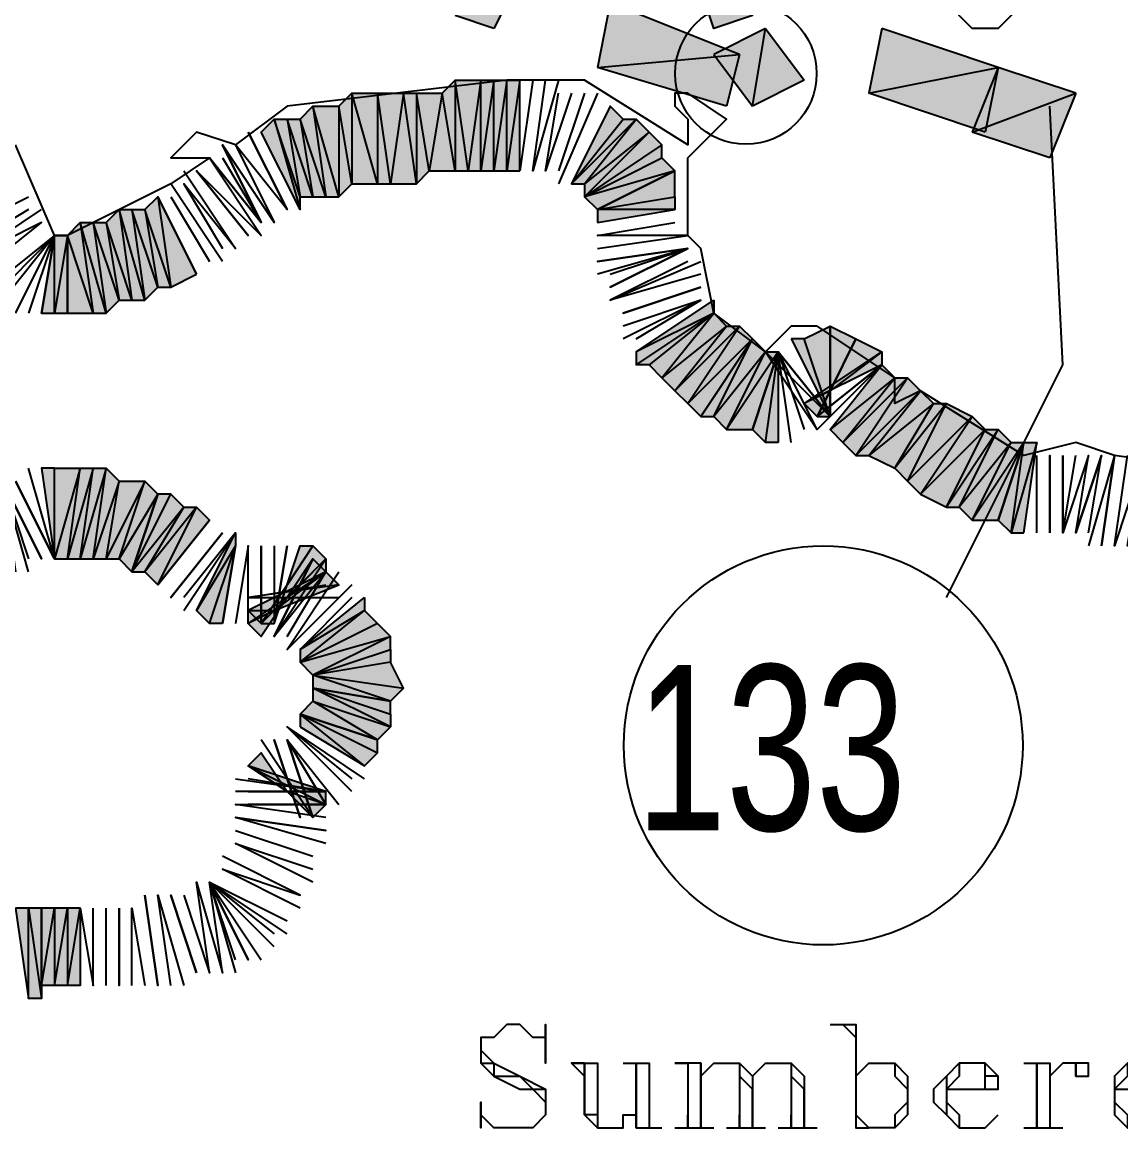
# Model space of a CAD drawing. Header units: millimetres. Extents: x 658 to 813, y 806 to 883.
# Drawn here: x 787.6802 to 787.9386, y 862.4359 to 862.6958 of the extents above; entities that cross this region are included whole.
import ezdxf

# ---------------------------------------------------------------- set-up
doc = ezdxf.new("R2010")
doc.units = ezdxf.units.MM
doc.header["$LTSCALE"] = 0.1
doc.linetypes.add('atContinuous2', pattern=[0])
for name, color, linetype in [('KLEKTOR2', 7, 'Continuous'), ('LINK SN', 7, 'Continuous'), ('PANTAI', 7, 'Continuous'), ('pantai1', 7, 'Continuous'), ('RENC-JL-SN', 7, 'Continuous'), ('SYMBOL', 7, 'Continuous'), ('TEXT', 8, 'Continuous'), ('zat_Mask_solid', 7, 'Continuous')]:
    doc.layers.add(name, color=color, linetype=linetype)
doc.styles.add('Style2', font='arial.ttf', dxfattribs={"height": 0.2})

msp = doc.modelspace()

# ---------------------------------------------------------------- hatches: boundary and pattern name
at = {"layer": 'pantai1'}
h = msp.add_hatch(color=7, dxfattribs=at)
h.paths.add_polyline_path([(787.78807, 862.66082), (787.78807, 862.6821), (787.78503, 862.66082)], flags=17)
h.paths.add_polyline_path([(787.78807, 862.6821), (787.78503, 862.66082), (787.78199, 862.6821)])
h.paths.add_polyline_path([(787.78503, 862.66082), (787.78199, 862.6821), (787.78199, 862.66082)], flags=17)
h = msp.add_hatch(color=7, dxfattribs=at)
h.paths.add_polyline_path([(787.79111, 862.66082), (787.79111, 862.6821), (787.78807, 862.66082)], flags=17)
h.paths.add_polyline_path([(787.79111, 862.6821), (787.78807, 862.66082), (787.78807, 862.6821)], flags=17)
h = msp.add_hatch(color=7, dxfattribs=at)
h.paths.add_polyline_path([(787.79415, 862.66082), (787.79415, 862.6821), (787.79111, 862.66082)], flags=17)
h.paths.add_polyline_path([(787.79415, 862.6821), (787.79111, 862.66082), (787.79111, 862.6821)], flags=17)
h = msp.add_hatch(color=7, dxfattribs=at)
h.paths.add_polyline_path([(787.79719, 862.66082), (787.79719, 862.6821), (787.79415, 862.66082)], flags=17)
h.paths.add_polyline_path([(787.79719, 862.6821), (787.79415, 862.66082), (787.79415, 862.6821)], flags=17)
h = msp.add_hatch(color=7, dxfattribs=at)
h.paths.add_polyline_path([(787.76375, 862.67906), (787.76375, 862.65778), (787.75767, 862.67906)], flags=17)
h.paths.add_polyline_path([(787.76375, 862.65778), (787.75767, 862.67906), (787.75767, 862.65778)], flags=17)
h = msp.add_hatch(color=7, dxfattribs=at)
h.paths.add_polyline_path([(787.76983, 862.67906), (787.76679, 862.65778), (787.76375, 862.67906)])
h.paths.add_polyline_path([(787.76679, 862.65778), (787.76375, 862.67906), (787.76375, 862.65778)], flags=17)
h = msp.add_hatch(color=7, dxfattribs=at)
h.paths.add_polyline_path([(787.77287, 862.67906), (787.77287, 862.65778), (787.76983, 862.67906)], flags=17)
h.paths.add_polyline_path([(787.77287, 862.65778), (787.76983, 862.67906), (787.76679, 862.65778)])
h = msp.add_hatch(color=7, dxfattribs=at)
h.paths.add_polyline_path([(787.74855, 862.67602), (787.75159, 862.65474), (787.74551, 862.67298)])
h.paths.add_polyline_path([(787.75159, 862.65474), (787.74551, 862.67298), (787.74855, 862.65474)], flags=17)
h = msp.add_hatch(color=7, dxfattribs=at)
h.paths.add_polyline_path([(787.75463, 862.67602), (787.75463, 862.65474), (787.74855, 862.67602)], flags=17)
h.paths.add_polyline_path([(787.75463, 862.65474), (787.74855, 862.67602), (787.75159, 862.65474)], flags=17)
h = msp.add_hatch(color=7, dxfattribs=at)
h.paths.add_polyline_path([(787.74247, 862.67298), (787.74551, 862.65474), (787.73943, 862.67298)], flags=16)
h.paths.add_polyline_path([(787.74551, 862.65474), (787.73943, 862.67298), (787.74551, 862.6517)], flags=17)
h.paths.add_polyline_path([(787.73943, 862.67298), (787.74551, 862.6517), (787.73639, 862.66994)])
h = msp.add_hatch(color=7, dxfattribs=at)
h.paths.add_polyline_path([(787.74551, 862.67298), (787.74855, 862.65474), (787.74247, 862.67298)], flags=17)
h.paths.add_polyline_path([(787.74855, 862.65474), (787.74247, 862.67298), (787.74551, 862.65474)], flags=17)
h = msp.add_hatch(color=7, dxfattribs=at)
h.paths.add_polyline_path([(787.81239, 862.65778), (787.82455, 862.67298), (787.80935, 862.65778)], flags=17)
h.paths.add_polyline_path([(787.82455, 862.67298), (787.80935, 862.65778), (787.82151, 862.67298)], flags=17)
for points in [[(787.82759, 862.66994), (787.81239, 862.65778), (787.82455, 862.67298)], [(787.81239, 862.65474), (787.82759, 862.66994), (787.83063, 862.6669)], [(787.81239, 862.65474), (787.82759, 862.66994), (787.81239, 862.65778)], [(787.81543, 862.64866), (787.83367, 862.6517), (787.81543, 862.6517)], [(787.85191, 862.6213), (787.83671, 862.6061), (787.84887, 862.62434)], [(787.87015, 862.60914), (787.87015, 862.62434), (787.87623, 862.6213)], [(787.83975, 862.60306), (787.85191, 862.6213), (787.83671, 862.6061)], [(787.87015, 862.60914), (787.87623, 862.6213), (787.88232, 862.61826)], [(787.86407, 862.6061), (787.88232, 862.61826), (787.88232, 862.61522)], [(787.87015, 862.60914), (787.86407, 862.6061), (787.86711, 862.60306)], [(787.71207, 862.58482), (787.70295, 862.56962), (787.70903, 862.58786)], [(787.70599, 862.56658), (787.71207, 862.58482), (787.70295, 862.56962)], [(787.71207, 862.56354), (787.72119, 862.58178), (787.72423, 862.57874)], [(787.74247, 862.5605), (787.75159, 862.56658), (787.74855, 862.56962)], [(787.74551, 862.56354), (787.75159, 862.56962), (787.75159, 862.56658)], [(787.73943, 862.55746), (787.75463, 862.56354), (787.75159, 862.56658)], [(787.74247, 862.5605), (787.73639, 862.55138), (787.73335, 862.55442)], [(787.76071, 862.55746), (787.76375, 862.55442), (787.74551, 862.5453)], [(787.76375, 862.55442), (787.74551, 862.5453), (787.76679, 862.55138)], [(787.74551, 862.53314), (787.76375, 862.52706), (787.74855, 862.53618)], [(787.76375, 862.52706), (787.74855, 862.53618), (787.76679, 862.5301)], [(787.74247, 862.5149), (787.73335, 862.52098), (787.73639, 862.52402)], [(787.73335, 862.52098), (787.75159, 862.51186), (787.75159, 862.5149)], [(787.74247, 862.5149), (787.74855, 862.50882), (787.75159, 862.51186)], [(787.67863, 862.48754), (787.68167, 862.46626), (787.68167, 862.48754)]]:
    msp.add_hatch(color=7, dxfattribs=at).paths.add_polyline_path(points)
h = msp.add_hatch(color=7, dxfattribs=at)
h.paths.add_polyline_path([(787.83367, 862.6517), (787.81543, 862.6517), (787.83367, 862.65474)], flags=17)
h.paths.add_polyline_path([(787.81543, 862.6517), (787.83367, 862.65474), (787.83367, 862.66082)])
h = msp.add_hatch(color=7, dxfattribs=at)
h.paths.add_polyline_path([(787.71207, 862.65474), (787.71511, 862.63346), (787.70903, 862.6517)])
h.paths.add_polyline_path([(787.71511, 862.63346), (787.70903, 862.6517), (787.71207, 862.63346)], flags=17)
h = msp.add_hatch(color=7, dxfattribs=at)
h.paths.add_polyline_path([(787.70295, 862.6517), (787.70599, 862.63042), (787.69991, 862.64866)])
h.paths.add_polyline_path([(787.70599, 862.63042), (787.69991, 862.64866), (787.70295, 862.63042)], flags=17)
h = msp.add_hatch(color=7, dxfattribs=at)
h.paths.add_polyline_path([(787.70599, 862.6517), (787.70903, 862.63042), (787.70295, 862.6517)], flags=17)
h.paths.add_polyline_path([(787.70903, 862.63042), (787.70295, 862.6517), (787.70599, 862.63042)], flags=17)
h = msp.add_hatch(color=7, dxfattribs=at)
h.paths.add_polyline_path([(787.70903, 862.6517), (787.71207, 862.63346), (787.70599, 862.6517)], flags=17)
h.paths.add_polyline_path([(787.71207, 862.63346), (787.70599, 862.6517), (787.70903, 862.63042)])
h = msp.add_hatch(color=7, dxfattribs=at)
h.paths.add_polyline_path([(787.69383, 862.64866), (787.69687, 862.62738), (787.69079, 862.64562)])
h.paths.add_polyline_path([(787.69687, 862.62738), (787.69079, 862.64562), (787.69079, 862.62738)], flags=17)
h = msp.add_hatch(color=7, dxfattribs=at)
h.paths.add_polyline_path([(787.69687, 862.64866), (787.69991, 862.62738), (787.69383, 862.64866)], flags=17)
h.paths.add_polyline_path([(787.69991, 862.62738), (787.69383, 862.64866), (787.69687, 862.62738)], flags=17)
h = msp.add_hatch(color=7, dxfattribs=at)
h.paths.add_polyline_path([(787.69991, 862.64866), (787.70295, 862.63042), (787.69687, 862.64866)], flags=17)
h.paths.add_polyline_path([(787.70295, 862.63042), (787.69687, 862.64866), (787.69991, 862.62738)])
h = msp.add_hatch(color=7, dxfattribs=at)
h.paths.add_polyline_path([(787.69079, 862.62738), (787.69079, 862.64562), (787.68775, 862.62738)], flags=17)
h.paths.add_polyline_path([(787.69079, 862.64562), (787.68775, 862.62738), (787.68775, 862.64562)], flags=17)
h = msp.add_hatch(color=7, dxfattribs=at)
h.paths.add_polyline_path([(787.82455, 862.61522), (787.84279, 862.62738), (787.82455, 862.61826)])
h.paths.add_polyline_path([(787.84279, 862.62738), (787.82455, 862.61826), (787.84279, 862.63042)])
h = msp.add_hatch(color=7, dxfattribs=at)
h.paths.add_polyline_path([(787.83671, 862.6061), (787.84887, 862.62434), (787.83367, 862.60914)])
h.paths.add_polyline_path([(787.84887, 862.62434), (787.83367, 862.60914), (787.84583, 862.62434)], flags=17)
h = msp.add_hatch(color=7, dxfattribs=at)
h.paths.add_polyline_path([(787.86103, 862.6213), (787.87015, 862.60306), (787.86407, 862.6213)])
h.paths.add_polyline_path([(787.87015, 862.60306), (787.86407, 862.6213), (787.87015, 862.62434)])
h = msp.add_hatch(color=7, dxfattribs=at)
h.paths.add_polyline_path([(787.85191, 862.60002), (787.85799, 862.61826), (787.84583, 862.60002)], flags=17)
h.paths.add_polyline_path([(787.85799, 862.61826), (787.84583, 862.60002), (787.85495, 862.61826)], flags=17)
h = msp.add_hatch(color=7, dxfattribs=at)
h.paths.add_polyline_path([(787.85799, 862.59698), (787.85495, 862.59698), (787.85799, 862.61826)], flags=17)
h.paths.add_polyline_path([(787.85495, 862.59698), (787.85799, 862.61826), (787.85191, 862.60002)])
h = msp.add_hatch(color=7, dxfattribs=at)
h.paths.add_polyline_path([(787.87623, 862.59394), (787.8884, 862.61218), (787.87319, 862.59698)])
h.paths.add_polyline_path([(787.8884, 862.61218), (787.87319, 862.59698), (787.88536, 862.61218)], flags=17)
h = msp.add_hatch(color=7, dxfattribs=at)
h.paths.add_polyline_path([(787.87927, 862.59394), (787.89144, 862.60914), (787.87623, 862.59394)], flags=17)
h.paths.add_polyline_path([(787.89144, 862.60914), (787.87623, 862.59394), (787.8884, 862.61218)])
h = msp.add_hatch(color=7, dxfattribs=at)
h.paths.add_polyline_path([(787.8884, 862.58786), (787.89752, 862.6061), (787.88536, 862.5909)])
h.paths.add_polyline_path([(787.89752, 862.6061), (787.88536, 862.5909), (787.89448, 862.6061)], flags=17)
h = msp.add_hatch(color=7, dxfattribs=at)
h.paths.add_polyline_path([(787.90056, 862.58178), (787.90968, 862.60002), (787.89752, 862.58178)], flags=17)
h.paths.add_polyline_path([(787.90968, 862.60002), (787.89752, 862.58178), (787.90664, 862.60002)], flags=17)
h = msp.add_hatch(color=7, dxfattribs=at)
h.paths.add_polyline_path([(787.90968, 862.57874), (787.91576, 862.59698), (787.9036, 862.57874)], flags=17)
h.paths.add_polyline_path([(787.91576, 862.59698), (787.9036, 862.57874), (787.91272, 862.59698)], flags=17)
h = msp.add_hatch(color=7, dxfattribs=at)
h.paths.add_polyline_path([(787.91576, 862.5757), (787.9188, 862.59698), (787.91272, 862.5757)], flags=17)
h.paths.add_polyline_path([(787.9188, 862.59698), (787.91272, 862.5757), (787.91576, 862.59698)], flags=17)
h = msp.add_hatch(color=7, dxfattribs=at)
h.paths.add_polyline_path([(787.69079, 862.56962), (787.69383, 862.5909), (787.68775, 862.56962)], flags=17)
h.paths.add_polyline_path([(787.69383, 862.5909), (787.68775, 862.56962), (787.68775, 862.5909)], flags=17)
h = msp.add_hatch(color=7, dxfattribs=at)
h.paths.add_polyline_path([(787.69383, 862.56962), (787.69687, 862.5909), (787.69079, 862.56962)], flags=17)
h.paths.add_polyline_path([(787.69687, 862.5909), (787.69079, 862.56962), (787.69383, 862.5909)], flags=17)
h = msp.add_hatch(color=7, dxfattribs=at)
h.paths.add_polyline_path([(787.69687, 862.56962), (787.69991, 862.5909), (787.69383, 862.56962)], flags=17)
h.paths.add_polyline_path([(787.69991, 862.5909), (787.69383, 862.56962), (787.69687, 862.5909)], flags=17)
h = msp.add_hatch(color=7, dxfattribs=at)
h.paths.add_polyline_path([(787.69991, 862.56962), (787.70295, 862.58786), (787.69687, 862.56962)], flags=17)
h.paths.add_polyline_path([(787.70295, 862.58786), (787.69687, 862.56962), (787.69991, 862.5909)])
h = msp.add_hatch(color=7, dxfattribs=at)
h.paths.add_polyline_path([(787.70295, 862.56962), (787.70903, 862.58786), (787.69991, 862.56962)], flags=17)
h.paths.add_polyline_path([(787.70903, 862.58786), (787.69991, 862.56962), (787.70295, 862.58786)], flags=17)
h = msp.add_hatch(color=7, dxfattribs=at)
h.paths.add_polyline_path([(787.70903, 862.56658), (787.71815, 862.58178), (787.70599, 862.56658)], flags=17)
h.paths.add_polyline_path([(787.71815, 862.58178), (787.70599, 862.56658), (787.71511, 862.58482)])
h.paths.add_polyline_path([(787.70599, 862.56658), (787.71511, 862.58482), (787.71207, 862.58482)], flags=17)
h = msp.add_hatch(color=7, dxfattribs=at)
h.paths.add_polyline_path([(787.71207, 862.56354), (787.72119, 862.58178), (787.70903, 862.56658)])
h.paths.add_polyline_path([(787.72119, 862.58178), (787.70903, 862.56658), (787.71815, 862.58178)], flags=17)
h = msp.add_hatch(color=7, dxfattribs=at)
h.paths.add_polyline_path([(787.72727, 862.55442), (787.72423, 862.55442), (787.73031, 862.57266)], flags=17)
h.paths.add_polyline_path([(787.72423, 862.55442), (787.73031, 862.57266), (787.72119, 862.55746)])
h = msp.add_hatch(color=7, dxfattribs=at)
h.paths.add_polyline_path([(787.74551, 862.5453), (787.76071, 862.55746), (787.74551, 862.54834)])
h.paths.add_polyline_path([(787.76071, 862.55746), (787.74551, 862.54834), (787.76071, 862.5605)])
h = msp.add_hatch(color=7, dxfattribs=at)
h.paths.add_polyline_path([(787.74551, 862.5453), (787.76679, 862.55138), (787.74855, 862.54226)])
h.paths.add_polyline_path([(787.76679, 862.55138), (787.74855, 862.54226), (787.76679, 862.54834)], flags=17)
h.paths.add_polyline_path([(787.74855, 862.54226), (787.76679, 862.54834), (787.76679, 862.5453)], flags=16)
h = msp.add_hatch(color=7, dxfattribs=at)
h.paths.add_polyline_path([(787.74855, 862.53922), (787.76679, 862.53618), (787.74855, 862.54226)], flags=17)
h.paths.add_polyline_path([(787.76679, 862.53618), (787.74855, 862.54226), (787.76983, 862.53922)])
h = msp.add_hatch(color=7, dxfattribs=at)
h.paths.add_polyline_path([(787.74855, 862.53618), (787.76679, 862.5301), (787.74855, 862.53922)], flags=17)
h.paths.add_polyline_path([(787.76679, 862.5301), (787.74855, 862.53922), (787.76679, 862.53314)], flags=17)
h.paths.add_polyline_path([(787.74855, 862.53922), (787.76679, 862.53314), (787.76679, 862.53618)], flags=0)
h = msp.add_hatch(color=7, dxfattribs=at)
h.paths.add_polyline_path([(787.74551, 862.5301), (787.76071, 862.52098), (787.74551, 862.53314)], flags=17)
h.paths.add_polyline_path([(787.76071, 862.52098), (787.74551, 862.53314), (787.76375, 862.52402)])
h.paths.add_polyline_path([(787.74551, 862.53314), (787.76375, 862.52402), (787.76375, 862.52706)], flags=17)
h = msp.add_hatch(color=7, dxfattribs=at)
h.paths.add_polyline_path([(787.68167, 862.46626), (787.68167, 862.48754), (787.68471, 862.46626)], flags=16)
h.paths.add_polyline_path([(787.68167, 862.48754), (787.68471, 862.46626), (787.68471, 862.48754)])
h.paths.add_polyline_path([(787.68471, 862.46626), (787.68471, 862.48754), (787.68471, 862.4693)], flags=0)
h = msp.add_hatch(color=7, dxfattribs=at)
h.paths.add_polyline_path([(787.68471, 862.48754), (787.68471, 862.4693), (787.68775, 862.48754)], flags=16)
h.paths.add_polyline_path([(787.68471, 862.4693), (787.68775, 862.48754), (787.68775, 862.4693)])
h = msp.add_hatch(color=7, dxfattribs=at)
h.paths.add_polyline_path([(787.68775, 862.48754), (787.68775, 862.4693), (787.69079, 862.48754)], flags=16)
h.paths.add_polyline_path([(787.68775, 862.4693), (787.69079, 862.48754), (787.69079, 862.4693)])
h = msp.add_hatch(color=7, dxfattribs=at)
h.paths.add_polyline_path([(787.69079, 862.48754), (787.69079, 862.4693), (787.69383, 862.48754)], flags=16)
h.paths.add_polyline_path([(787.69079, 862.4693), (787.69383, 862.48754), (787.69383, 862.4693)])
at = {"layer": 'RENC-JL-SN'}
h = msp.add_hatch(color=7, dxfattribs=at)
h.paths.add_polyline_path([(787.78807, 862.7125), (787.78199, 862.6973), (787.79719, 862.70642)])
h.paths.add_polyline_path([(787.78199, 862.6973), (787.79719, 862.70642), (787.79111, 862.69426)])
h = msp.add_hatch(color=7, dxfattribs=at)
h.paths.add_polyline_path([(787.81847, 862.70034), (787.81543, 862.68514), (787.84887, 862.68818)])
h.paths.add_polyline_path([(787.81543, 862.68514), (787.84887, 862.68818), (787.84583, 862.67602)])
h = msp.add_hatch(color=7, dxfattribs=at)
h.paths.add_polyline_path([(787.84279, 862.68818), (787.85191, 862.67602), (787.85495, 862.69426)])
h.paths.add_polyline_path([(787.85191, 862.67602), (787.85495, 862.69426), (787.86407, 862.6821)])
h = msp.add_hatch(color=7, dxfattribs=at)
h.paths.add_polyline_path([(787.88232, 862.69426), (787.87927, 862.67906), (787.90968, 862.68514)])
h.paths.add_polyline_path([(787.87927, 862.67906), (787.90968, 862.68514), (787.90664, 862.66994)])
h = msp.add_hatch(color=7, dxfattribs=at)
h.paths.add_polyline_path([(787.90968, 862.68514), (787.9036, 862.66994), (787.92792, 862.67906)])
h.paths.add_polyline_path([(787.9036, 862.66994), (787.92792, 862.67906), (787.92184, 862.66386)])
at = {"layer": 'zat_Mask_solid'}
for points in [[(787.83671, 862.7125), (787.85191, 862.6973), (787.84279, 862.69426)], [(787.78199, 862.6821), (787.78199, 862.66082), (787.77895, 862.67906)], [(787.75767, 862.67906), (787.75767, 862.65778), (787.75463, 862.67602)], [(787.77895, 862.67906), (787.77591, 862.66082), (787.77287, 862.67906)], [(787.77591, 862.66082), (787.77287, 862.67906), (787.77287, 862.65778)], [(787.78199, 862.66082), (787.77895, 862.67906), (787.77591, 862.66082)], [(787.75767, 862.65778), (787.75463, 862.67602), (787.75463, 862.65474)], [(787.80935, 862.65778), (787.82151, 862.67298), (787.81847, 862.67602)], [(787.81239, 862.65474), (787.83063, 862.66386), (787.83063, 862.6669)], [(787.83367, 862.66082), (787.81239, 862.65474), (787.83063, 862.66386)], [(787.81543, 862.6517), (787.83367, 862.66082), (787.81239, 862.65474)], [(787.72119, 862.6365), (787.71207, 862.65474), (787.71511, 862.63346)], [(787.68775, 862.62738), (787.68775, 862.64562), (787.68471, 862.62738)], [(787.84279, 862.62738), (787.82759, 862.61522), (787.82455, 862.61522)], [(787.83063, 862.61218), (787.84279, 862.62738), (787.82759, 862.61522)], [(787.84583, 862.62434), (787.83063, 862.61218), (787.84279, 862.62738)], [(787.83367, 862.60914), (787.84583, 862.62434), (787.83063, 862.61218)], [(787.84279, 862.60306), (787.85191, 862.6213), (787.83975, 862.60306)], [(787.85495, 862.61826), (787.84279, 862.60306), (787.85191, 862.6213)], [(787.84583, 862.60002), (787.85495, 862.61826), (787.84279, 862.60306)], [(787.88536, 862.61218), (787.87015, 862.60002), (787.88232, 862.61522)], [(787.87319, 862.59698), (787.88536, 862.61218), (787.87015, 862.60002)], [(787.87015, 862.60914), (787.86711, 862.60306), (787.87015, 862.60306)], [(787.89448, 862.6061), (787.87927, 862.59394), (787.89144, 862.60914)], [(787.88536, 862.5909), (787.89448, 862.6061), (787.87927, 862.59394)], [(787.9036, 862.60306), (787.8884, 862.58786), (787.89752, 862.6061)], [(787.89144, 862.58482), (787.9036, 862.60306), (787.8884, 862.58786)], [(787.90664, 862.60002), (787.89144, 862.58482), (787.9036, 862.60306)], [(787.89752, 862.58178), (787.90664, 862.60002), (787.89144, 862.58482)], [(787.91272, 862.59698), (787.90056, 862.58178), (787.90968, 862.60002)], [(787.9036, 862.57874), (787.91272, 862.59698), (787.90056, 862.58178)], [(787.91272, 862.5757), (787.91576, 862.59698), (787.90968, 862.57874)], [(787.68775, 862.56962), (787.68775, 862.5909), (787.68471, 862.5909)], [(787.73031, 862.57266), (787.72119, 862.55746), (787.73031, 862.5757)], [(787.73639, 862.55442), (787.74855, 862.57266), (787.75159, 862.56962)], [(787.74247, 862.56354), (787.74551, 862.57266), (787.74855, 862.57266)], [(787.74551, 862.56354), (787.73335, 862.55746), (787.73639, 862.55442)], [(787.74247, 862.56354), (787.73639, 862.55442), (787.73943, 862.55442)], [(787.73943, 862.55746), (787.73335, 862.55442), (787.73335, 862.55746)], [(787.74855, 862.54226), (787.76983, 862.53922), (787.76679, 862.5453)]]:
    msp.add_hatch(color=7, dxfattribs=at).paths.add_polyline_path(points)

# ---------------------------------------------------------------- linework, layer by layer
at = {"layer": 'KLEKTOR2', "color": 7}
msp.add_lwpolyline([(787.83671, 862.7125), (787.85191, 862.6973), (787.84279, 862.69426), (787.83671, 862.7125)], dxfattribs=at)
at = {"layer": 'LINK SN', "color": 7}
msp.add_lwpolyline([(787.89752, 862.5605), (787.92488, 862.61522), (787.92184, 862.67602)], dxfattribs=at)
at = {"layer": 'LINK SN', "color": 7, "linetype": 'atContinuous2'}
msp.add_circle((787.86856, 862.52576), 0.0469, dxfattribs=at)
at = {"layer": 'PANTAI', "color": 7}
msp.add_lwpolyline([(787.95832, 862.5909), (787.93704, 862.59394), (787.92792, 862.59698), (787.91576, 862.59394), (787.89144, 862.60914), (787.88536, 862.6061), (787.88536, 862.61218), (787.86711, 862.62434), (787.86103, 862.62434), (787.85495, 862.61826), (787.84279, 862.62738), (787.83975, 862.64258), (787.83671, 862.64562), (787.83671, 862.66386), (787.84583, 862.67298), (787.83671, 862.67906), (787.83367, 862.67906), (787.83367, 862.67602), (787.83671, 862.67298), (787.83671, 862.6669), (787.81239, 862.6821), (787.79415, 862.6821), (787.74247, 862.67602), (787.73031, 862.6669), (787.72119, 862.66994), (787.71815, 862.6669), (787.71511, 862.66386), (787.72423, 862.66386), (787.71511, 862.65778), (787.69079, 862.64562), (787.68775, 862.64562), (787.67863, 862.6669)], dxfattribs=at)
at = {"layer": 'pantai1', "color": 7, "linetype": 'atContinuous2'}
for p, q in [((787.82455, 862.61826), (787.84279, 862.63042)), ((787.84279, 862.63042), (787.84279, 862.62738)), ((787.82455, 862.61522), (787.84279, 862.62738)), ((787.84279, 862.62738), (787.82455, 862.61826)), ((787.84279, 862.62738), (787.82455, 862.61826)), ((787.86407, 862.6213), (787.87015, 862.62434)), ((787.87015, 862.62434), (787.87015, 862.60306)), ((787.86103, 862.6213), (787.87015, 862.60306)), ((787.86407, 862.6213), (787.86103, 862.6213)), ((787.87015, 862.60306), (787.86407, 862.6213)), ((787.87015, 862.60306), (787.86407, 862.6213)), ((787.82455, 862.61826), (787.82455, 862.61522)), ((787.85799, 862.61826), (787.85191, 862.60002)), ((787.85495, 862.59698), (787.85799, 862.61826)), ((787.85495, 862.59698), (787.85799, 862.61826)), ((787.85799, 862.61826), (787.85799, 862.59698)), ((787.85191, 862.60002), (787.85495, 862.59698)), ((787.85799, 862.59698), (787.85495, 862.59698)), ((787.74551, 862.54834), (787.76071, 862.5605)), ((787.76071, 862.5605), (787.76071, 862.55746)), ((787.74551, 862.5453), (787.76071, 862.55746)), ((787.76071, 862.55746), (787.74551, 862.54834)), ((787.76071, 862.55746), (787.74551, 862.54834)), ((787.74551, 862.54834), (787.74551, 862.5453))]:
    msp.add_line(p, q, dxfattribs=at)
at = {"layer": 'pantai1', "color": 7}
for points in [[(787.78199, 862.6821), (787.78199, 862.66082), (787.77895, 862.67906), (787.78199, 862.6821)], [(787.78807, 862.6821), (787.78503, 862.66082), (787.78199, 862.6821), (787.78807, 862.6821)], [(787.78503, 862.66082), (787.78199, 862.6821), (787.78199, 862.66082), (787.78503, 862.66082)], [(787.78807, 862.66082), (787.78807, 862.6821), (787.78503, 862.66082), (787.78807, 862.66082)], [(787.79111, 862.66082), (787.79111, 862.6821), (787.78807, 862.66082), (787.79111, 862.66082)], [(787.79111, 862.6821), (787.78807, 862.66082), (787.78807, 862.6821), (787.79111, 862.6821)], [(787.79415, 862.66082), (787.79415, 862.6821), (787.79111, 862.66082), (787.79415, 862.66082)], [(787.79415, 862.6821), (787.79111, 862.66082), (787.79111, 862.6821), (787.79415, 862.6821)], [(787.79719, 862.66082), (787.79719, 862.6821), (787.79415, 862.66082), (787.79719, 862.66082)], [(787.79719, 862.6821), (787.79415, 862.66082), (787.79415, 862.6821), (787.79719, 862.6821)], [(787.80023, 862.6821), (787.79719, 862.66082)], [(787.80631, 862.6821), (787.80023, 862.66082), (787.80327, 862.6821)], [(787.75767, 862.67906), (787.75767, 862.65778), (787.75463, 862.67602), (787.75767, 862.67906)], [(787.76375, 862.67906), (787.76375, 862.65778), (787.75767, 862.67906), (787.76375, 862.67906)], [(787.76375, 862.65778), (787.75767, 862.67906), (787.75767, 862.65778), (787.76375, 862.65778)], [(787.76983, 862.67906), (787.76679, 862.65778), (787.76375, 862.67906), (787.76983, 862.67906)], [(787.76679, 862.65778), (787.76375, 862.67906), (787.76375, 862.65778), (787.76679, 862.65778)], [(787.77287, 862.65778), (787.76983, 862.67906), (787.76679, 862.65778), (787.77287, 862.65778)], [(787.77287, 862.67906), (787.77287, 862.65778), (787.76983, 862.67906), (787.77287, 862.67906)], [(787.77895, 862.67906), (787.77591, 862.66082), (787.77287, 862.67906), (787.77895, 862.67906)], [(787.77591, 862.66082), (787.77287, 862.67906), (787.77287, 862.65778), (787.77591, 862.66082)], [(787.78199, 862.66082), (787.77895, 862.67906), (787.77591, 862.66082), (787.78199, 862.66082)], [(787.80935, 862.67906), (787.80327, 862.66082), (787.80631, 862.67906)], [(787.81543, 862.67906), (787.80631, 862.65778)], [(787.81239, 862.67906), (787.80631, 862.66082)], [(787.74855, 862.67602), (787.75159, 862.65474), (787.74551, 862.67298), (787.74855, 862.67602)], [(787.75463, 862.67602), (787.75463, 862.65474), (787.74855, 862.67602), (787.75463, 862.67602)], [(787.75463, 862.65474), (787.74855, 862.67602), (787.75159, 862.65474), (787.75463, 862.65474)], [(787.75767, 862.65778), (787.75463, 862.67602), (787.75463, 862.65474), (787.75767, 862.65778)], [(787.80935, 862.65778), (787.82151, 862.67298), (787.81847, 862.67602), (787.80935, 862.65778)], [(787.81847, 862.67602), (787.80935, 862.65778)], [(787.73943, 862.67298), (787.74551, 862.6517), (787.73639, 862.66994), (787.73943, 862.67298)], [(787.74247, 862.67298), (787.74551, 862.65474), (787.73943, 862.67298), (787.74247, 862.67298)], [(787.74551, 862.65474), (787.73943, 862.67298), (787.74551, 862.6517), (787.74551, 862.65474)], [(787.74551, 862.67298), (787.74855, 862.65474), (787.74247, 862.67298), (787.74551, 862.67298)], [(787.74855, 862.65474), (787.74247, 862.67298), (787.74551, 862.65474), (787.74855, 862.65474)], [(787.75159, 862.65474), (787.74551, 862.67298), (787.74855, 862.65474), (787.75159, 862.65474)], [(787.81239, 862.65778), (787.82455, 862.67298), (787.80935, 862.65778), (787.81239, 862.65778)], [(787.82455, 862.67298), (787.80935, 862.65778), (787.82151, 862.67298), (787.82455, 862.67298)], [(787.82759, 862.66994), (787.81239, 862.65778), (787.82455, 862.67298), (787.82759, 862.66994)], [(787.73335, 862.66994), (787.74247, 862.6517), (787.73335, 862.66994)], [(787.81239, 862.65474), (787.82759, 862.66994), (787.83063, 862.6669), (787.81239, 862.65474)], [(787.81239, 862.65474), (787.82759, 862.66994), (787.81239, 862.65778), (787.81239, 862.65474)], [(787.74247, 862.6517), (787.73031, 862.6669), (787.73943, 862.64866), (787.72727, 862.6669), (787.73943, 862.64866)], [(787.72727, 862.6669), (787.73639, 862.64866), (787.72727, 862.6669)], [(787.81239, 862.65474), (787.83063, 862.66386), (787.83063, 862.6669), (787.81239, 862.65474)], [(787.72423, 862.66386), (787.73639, 862.64562), (787.72119, 862.66082), (787.73335, 862.64562), (787.72119, 862.66082)], [(787.72727, 862.66386), (787.73639, 862.64866), (787.72423, 862.66386), (787.73639, 862.64866)], [(787.83367, 862.66082), (787.81239, 862.65474), (787.83063, 862.66386), (787.83367, 862.66082)], [(787.71815, 862.66082), (787.73031, 862.64258), (787.71815, 862.65778), (787.72727, 862.64258)], [(787.81543, 862.6517), (787.83367, 862.66082), (787.81239, 862.65474), (787.81543, 862.6517)], [(787.81543, 862.6517), (787.83367, 862.65474), (787.83367, 862.66082), (787.81543, 862.6517)], [(787.72727, 862.63954), (787.71511, 862.65778)], [(787.66343, 862.64562), (787.68167, 862.65474)], [(787.71207, 862.65474), (787.71511, 862.63346), (787.70903, 862.6517), (787.71207, 862.65474)], [(787.72119, 862.6365), (787.71207, 862.65474), (787.71207, 862.65474), (787.72119, 862.6365)], [(787.72119, 862.6365), (787.71207, 862.65474), (787.71511, 862.63346), (787.72119, 862.6365)], [(787.71511, 862.65474), (787.72423, 862.63954)], [(787.83367, 862.6517), (787.81543, 862.6517), (787.83367, 862.65474), (787.83367, 862.6517)], [(787.66951, 862.6365), (787.68471, 862.64866), (787.66647, 862.63954), (787.68471, 862.6517)], [(787.68167, 862.6517), (787.66647, 862.64258)], [(787.70295, 862.6517), (787.70599, 862.63042), (787.69991, 862.64866), (787.70295, 862.6517)], [(787.70599, 862.6517), (787.70903, 862.63042), (787.70295, 862.6517), (787.70599, 862.6517)], [(787.70903, 862.63042), (787.70295, 862.6517), (787.70599, 862.63042), (787.70903, 862.63042)], [(787.70903, 862.6517), (787.71207, 862.63346), (787.70599, 862.6517), (787.70903, 862.6517)], [(787.71207, 862.63346), (787.70599, 862.6517), (787.70903, 862.63042), (787.71207, 862.63346)], [(787.71511, 862.63346), (787.70903, 862.6517), (787.71207, 862.63346), (787.71511, 862.63346)], [(787.81543, 862.64866), (787.83367, 862.6517)], [(787.81543, 862.64866), (787.83367, 862.6517), (787.81543, 862.6517), (787.81543, 862.64866)], [(787.69383, 862.64866), (787.69687, 862.62738), (787.69079, 862.64562), (787.69383, 862.64866)], [(787.69687, 862.64866), (787.69991, 862.62738), (787.69383, 862.64866), (787.69687, 862.64866)], [(787.69991, 862.62738), (787.69383, 862.64866), (787.69687, 862.62738), (787.69991, 862.62738)], [(787.69991, 862.64866), (787.70295, 862.63042), (787.69687, 862.64866), (787.69991, 862.64866)], [(787.70295, 862.63042), (787.69687, 862.64866), (787.69991, 862.62738), (787.70295, 862.63042)], [(787.70599, 862.63042), (787.69991, 862.64866), (787.70295, 862.63042), (787.70599, 862.63042)], [(787.81543, 862.64258), (787.83671, 862.64562), (787.81543, 862.64562), (787.83367, 862.64866)], [(787.67255, 862.63042), (787.68775, 862.64562), (787.67255, 862.63346)], [(787.67863, 862.62738), (787.68775, 862.64562), (787.67559, 862.63042)], [(787.68471, 862.62738), (787.68775, 862.64562), (787.68167, 862.62738)], [(787.68775, 862.62738), (787.68775, 862.64562), (787.68471, 862.62738), (787.68775, 862.62738)], [(787.69079, 862.62738), (787.69079, 862.64562), (787.68775, 862.62738), (787.69079, 862.62738)], [(787.69079, 862.64562), (787.68775, 862.62738), (787.68775, 862.64562), (787.69079, 862.64562)], [(787.69687, 862.62738), (787.69079, 862.64562), (787.69079, 862.62738), (787.69687, 862.62738)], [(787.81847, 862.6365), (787.83671, 862.64258), (787.81543, 862.6365)], [(787.83671, 862.64258), (787.81543, 862.63954), (787.83671, 862.64258)], [(787.83671, 862.64258), (787.81847, 862.63346), (787.83671, 862.64258), (787.81847, 862.63346)], [(787.83975, 862.6365), (787.81847, 862.63042), (787.83975, 862.63954)], [(787.83671, 862.63954), (787.81847, 862.63042)], [(787.83975, 862.63346), (787.82151, 862.62738), (787.83975, 862.63346)], [(787.82455, 862.6213), (787.83975, 862.63042), (787.82151, 862.6213)], [(787.83975, 862.63042), (787.82151, 862.62434)], [(787.84279, 862.62738), (787.82759, 862.61522), (787.82455, 862.61522), (787.84279, 862.62738)], [(787.83063, 862.61218), (787.84279, 862.62738), (787.82759, 862.61522), (787.83063, 862.61218)], [(787.84583, 862.62434), (787.83063, 862.61218), (787.84279, 862.62738), (787.84583, 862.62434)], [(787.83367, 862.60914), (787.84583, 862.62434), (787.83063, 862.61218), (787.83367, 862.60914)], [(787.83671, 862.6061), (787.84887, 862.62434), (787.83367, 862.60914), (787.83671, 862.6061)], [(787.84887, 862.62434), (787.83367, 862.60914), (787.84583, 862.62434), (787.84887, 862.62434)], [(787.85191, 862.6213), (787.83671, 862.6061), (787.84887, 862.62434), (787.85191, 862.6213)], [(787.87015, 862.60914), (787.87015, 862.62434), (787.87623, 862.6213), (787.87015, 862.60914)], [(787.83975, 862.60306), (787.85191, 862.6213), (787.83671, 862.6061), (787.83975, 862.60306)], [(787.84279, 862.60306), (787.85191, 862.6213), (787.83975, 862.60306), (787.84279, 862.60306)], [(787.85495, 862.61826), (787.84279, 862.60306), (787.85191, 862.6213), (787.85495, 862.61826)], [(787.86103, 862.6213), (787.87015, 862.60306), (787.85799, 862.61826), (787.87015, 862.60306), (787.85799, 862.61826)], [(787.87015, 862.60914), (787.87623, 862.6213), (787.88232, 862.61826), (787.87015, 862.60914)], [(787.84583, 862.60002), (787.85495, 862.61826), (787.84279, 862.60306), (787.84583, 862.60002)], [(787.85191, 862.60002), (787.85799, 862.61826), (787.84583, 862.60002), (787.85191, 862.60002)], [(787.85799, 862.61826), (787.84583, 862.60002), (787.85495, 862.61826), (787.85799, 862.61826)], [(787.87015, 862.60306), (787.85495, 862.61826), (787.86711, 862.60002), (787.85799, 862.61826), (787.86407, 862.60002)], [(787.86103, 862.59698), (787.85799, 862.61826), (787.85799, 862.59698)], [(787.86407, 862.6061), (787.88232, 862.61826), (787.88232, 862.61522), (787.86407, 862.6061)], [(787.88232, 862.61522), (787.86407, 862.6061)], [(787.87015, 862.60002), (787.88232, 862.61522), (787.86711, 862.60002)], [(787.86711, 862.60306), (787.88232, 862.61522), (787.86711, 862.60306)], [(787.88536, 862.61218), (787.87015, 862.60002), (787.88232, 862.61522), (787.88536, 862.61218)], [(787.87319, 862.59698), (787.88536, 862.61218), (787.87015, 862.60002), (787.87319, 862.59698)], [(787.87623, 862.59394), (787.8884, 862.61218), (787.87319, 862.59698), (787.87623, 862.59394)], [(787.8884, 862.61218), (787.87319, 862.59698), (787.88536, 862.61218), (787.8884, 862.61218)], [(787.89144, 862.60914), (787.87623, 862.59394), (787.8884, 862.61218), (787.89144, 862.60914)], [(787.87015, 862.60914), (787.86407, 862.6061), (787.86711, 862.60306), (787.87015, 862.60914)], [(787.87015, 862.60914), (787.86711, 862.60306), (787.87015, 862.60306), (787.87015, 862.60914)], [(787.87927, 862.59394), (787.89144, 862.60914), (787.87623, 862.59394), (787.87927, 862.59394)], [(787.89448, 862.6061), (787.87927, 862.59394), (787.89144, 862.60914), (787.89448, 862.6061)], [(787.88536, 862.5909), (787.89448, 862.6061), (787.87927, 862.59394), (787.88536, 862.5909)], [(787.8884, 862.58786), (787.89752, 862.6061), (787.88536, 862.5909), (787.8884, 862.58786)], [(787.89752, 862.6061), (787.88536, 862.5909), (787.89448, 862.6061), (787.89752, 862.6061)], [(787.9036, 862.60306), (787.8884, 862.58786), (787.89752, 862.6061), (787.9036, 862.60306)], [(787.89144, 862.58482), (787.9036, 862.60306), (787.8884, 862.58786), (787.89144, 862.58482)], [(787.90664, 862.60002), (787.89144, 862.58482), (787.9036, 862.60306), (787.90664, 862.60002)], [(787.89752, 862.58178), (787.90664, 862.60002), (787.89144, 862.58482), (787.89752, 862.58178)], [(787.90056, 862.58178), (787.90968, 862.60002), (787.89752, 862.58178), (787.90056, 862.58178)], [(787.90968, 862.60002), (787.89752, 862.58178), (787.90664, 862.60002), (787.90968, 862.60002)], [(787.91272, 862.59698), (787.90056, 862.58178), (787.90968, 862.60002), (787.91272, 862.59698)], [(787.9036, 862.57874), (787.91272, 862.59698), (787.90056, 862.58178), (787.9036, 862.57874)], [(787.90968, 862.57874), (787.91576, 862.59698), (787.9036, 862.57874), (787.90968, 862.57874)], [(787.91576, 862.59698), (787.9036, 862.57874), (787.91272, 862.59698), (787.91576, 862.59698)], [(787.91272, 862.5757), (787.91576, 862.59698), (787.90968, 862.57874), (787.91272, 862.5757)], [(787.91576, 862.5757), (787.9188, 862.59698), (787.91272, 862.5757), (787.91576, 862.5757)], [(787.9188, 862.59698), (787.91272, 862.5757), (787.91576, 862.59698), (787.9188, 862.59698)], [(787.91576, 862.5757), (787.9188, 862.59698)], [(787.9188, 862.5757), (787.9188, 862.59394)], [(787.92184, 862.5757), (787.92184, 862.59394), (787.92184, 862.5757)], [(787.92792, 862.5757), (787.93096, 862.59394), (787.92488, 862.5757), (787.92792, 862.59394)], [(787.92488, 862.59394), (787.92488, 862.5757), (787.92488, 862.59394)], [(787.93096, 862.5757), (787.934, 862.59394), (787.92792, 862.5757), (787.934, 862.59394)], [(787.93704, 862.59394), (787.93096, 862.57266)], [(787.934, 862.57266), (787.93704, 862.59394), (787.934, 862.57266)], [(787.94616, 862.5909), (787.94008, 862.57266), (787.94312, 862.5909), (787.93704, 862.57266), (787.94008, 862.59394)], [(787.68471, 862.5909), (787.68775, 862.56962), (787.68167, 862.5909)], [(787.68775, 862.56962), (787.68775, 862.5909), (787.68471, 862.5909), (787.68775, 862.56962)], [(787.69079, 862.56962), (787.69383, 862.5909), (787.68775, 862.56962), (787.69079, 862.56962)], [(787.69383, 862.5909), (787.68775, 862.56962), (787.68775, 862.5909), (787.69383, 862.5909)], [(787.69383, 862.56962), (787.69687, 862.5909), (787.69079, 862.56962), (787.69383, 862.56962)], [(787.69687, 862.5909), (787.69079, 862.56962), (787.69383, 862.5909), (787.69687, 862.5909)], [(787.69687, 862.56962), (787.69991, 862.5909), (787.69383, 862.56962), (787.69687, 862.56962)], [(787.69991, 862.5909), (787.69383, 862.56962), (787.69687, 862.5909), (787.69991, 862.5909)], [(787.70295, 862.58786), (787.69687, 862.56962), (787.69991, 862.5909), (787.70295, 862.58786)], [(787.67559, 862.58786), (787.68471, 862.56962), (787.67559, 862.58786), (787.68167, 862.56962)], [(787.68167, 862.56658), (787.67559, 862.58786), (787.67863, 862.56658)], [(787.67863, 862.58786), (787.68775, 862.56962), (787.67863, 862.58786)], [(787.69991, 862.56962), (787.70295, 862.58786), (787.69687, 862.56962), (787.69991, 862.56962)], [(787.70295, 862.56962), (787.70903, 862.58786), (787.69991, 862.56962), (787.70295, 862.56962)], [(787.70903, 862.58786), (787.69991, 862.56962), (787.70295, 862.58786), (787.70903, 862.58786)], [(787.71207, 862.58482), (787.70295, 862.56962), (787.70903, 862.58786), (787.71207, 862.58482)], [(787.70599, 862.56658), (787.71207, 862.58482), (787.70295, 862.56962), (787.70599, 862.56658)], [(787.71815, 862.58178), (787.70599, 862.56658), (787.71511, 862.58482), (787.71815, 862.58178)], [(787.70599, 862.56658), (787.71511, 862.58482), (787.71207, 862.58482), (787.70599, 862.56658)], [(787.70903, 862.56658), (787.71815, 862.58178), (787.70599, 862.56658), (787.70903, 862.56658)], [(787.71207, 862.56354), (787.72119, 862.58178), (787.70903, 862.56658), (787.71207, 862.56354)], [(787.72119, 862.58178), (787.70903, 862.56658), (787.71815, 862.58178), (787.72119, 862.58178)], [(787.71207, 862.56354), (787.72119, 862.58178), (787.72423, 862.57874), (787.71207, 862.56354)], [(787.71207, 862.56354), (787.72423, 862.57874)], [(787.72727, 862.5757), (787.71511, 862.5605), (787.72727, 862.5757)], [(787.71815, 862.55746), (787.73031, 862.5757), (787.71815, 862.5605)], [(787.73031, 862.57266), (787.72119, 862.55746), (787.73031, 862.5757), (787.73031, 862.57266)], [(787.72423, 862.55442), (787.73031, 862.57266), (787.72119, 862.55746), (787.72423, 862.55442)], [(787.72727, 862.55442), (787.72423, 862.55442), (787.73031, 862.57266), (787.72727, 862.55442)], [(787.72727, 862.55442), (787.73031, 862.57266)], [(787.73335, 862.55442), (787.73335, 862.57266), (787.73031, 862.55442)], [(787.73639, 862.55442), (787.74855, 862.57266), (787.75159, 862.56962), (787.73639, 862.55442)], [(787.73639, 862.57266), (787.73639, 862.55442), (787.73639, 862.57266)], [(787.74247, 862.57266), (787.73943, 862.55442), (787.74247, 862.57266)], [(787.73943, 862.57266), (787.73943, 862.55442)], [(787.74247, 862.56354), (787.74551, 862.57266), (787.74855, 862.57266), (787.74247, 862.56354)], [(787.74247, 862.55138), (787.75159, 862.56658), (787.73943, 862.55138), (787.75159, 862.56962)], [(787.74855, 862.56962), (787.73943, 862.55138), (787.74855, 862.56962), (787.73943, 862.55138)], [(787.74247, 862.5605), (787.75159, 862.56658), (787.74855, 862.56962), (787.74247, 862.5605)], [(787.74551, 862.56354), (787.75159, 862.56962), (787.75159, 862.56658), (787.74551, 862.56354)], [(787.73943, 862.55746), (787.75463, 862.56354), (787.75159, 862.56658), (787.73943, 862.55746)], [(787.75767, 862.56354), (787.74247, 862.54834), (787.75463, 862.56658)], [(787.75463, 862.56354), (787.73335, 862.5605), (787.75463, 862.5605)], [(787.75463, 862.56354), (787.73335, 862.5605), (787.75159, 862.56354)], [(787.74551, 862.56354), (787.73335, 862.55746), (787.73639, 862.55442), (787.74551, 862.56354)], [(787.74247, 862.56354), (787.73639, 862.55442), (787.73943, 862.55442), (787.74247, 862.56354)], [(787.74247, 862.5605), (787.73639, 862.55138), (787.73335, 862.55442), (787.74247, 862.5605)], [(787.75767, 862.5605), (787.74551, 862.54834)], [(787.73943, 862.55746), (787.73335, 862.55442), (787.73335, 862.55746), (787.73943, 862.55746)], [(787.76071, 862.55746), (787.76375, 862.55442), (787.74551, 862.5453), (787.76071, 862.55746)], [(787.76375, 862.55442), (787.74551, 862.5453), (787.76679, 862.55138), (787.76375, 862.55442)], [(787.74551, 862.5453), (787.76679, 862.55138), (787.74855, 862.54226), (787.74551, 862.5453)], [(787.76679, 862.55138), (787.74855, 862.54226), (787.76679, 862.54834), (787.76679, 862.55138)], [(787.74855, 862.54226), (787.76679, 862.54834), (787.76679, 862.5453), (787.74855, 862.54226)], [(787.74855, 862.54226), (787.76983, 862.53922), (787.76679, 862.5453), (787.74855, 862.54226)], [(787.74855, 862.53922), (787.76679, 862.53618), (787.74855, 862.54226), (787.74855, 862.53922)], [(787.76679, 862.53618), (787.74855, 862.54226), (787.76983, 862.53922), (787.76679, 862.53618)], [(787.74855, 862.53618), (787.76679, 862.5301), (787.74855, 862.53922), (787.74855, 862.53618)], [(787.76679, 862.5301), (787.74855, 862.53922), (787.76679, 862.53314), (787.76679, 862.5301)], [(787.74855, 862.53922), (787.76679, 862.53314), (787.76679, 862.53618), (787.74855, 862.53922)], [(787.74551, 862.53314), (787.76375, 862.52706), (787.74855, 862.53618), (787.74551, 862.53314)], [(787.76375, 862.52706), (787.74855, 862.53618), (787.76679, 862.5301), (787.76375, 862.52706)], [(787.74551, 862.5301), (787.76071, 862.52098), (787.74551, 862.53314), (787.74551, 862.5301)], [(787.76071, 862.52098), (787.74551, 862.53314), (787.76375, 862.52402), (787.76071, 862.52098)], [(787.74551, 862.53314), (787.76375, 862.52402), (787.76375, 862.52706), (787.74551, 862.53314)], [(787.75767, 862.5149), (787.74247, 862.5301), (787.75767, 862.51794)], [(787.76071, 862.51794), (787.74247, 862.5301)], [(787.74855, 862.50882), (787.73639, 862.52706)], [(787.74551, 862.50882), (787.73943, 862.52706), (787.74551, 862.50882), (787.73943, 862.52706)], [(787.74247, 862.52706), (787.74855, 862.50882), (787.74247, 862.52706), (787.75159, 862.51186), (787.74247, 862.52706), (787.75463, 862.51186)], [(787.74247, 862.5149), (787.73335, 862.52098), (787.73639, 862.52402), (787.74247, 862.5149)], [(787.73335, 862.52098), (787.75159, 862.51186), (787.75159, 862.5149), (787.73335, 862.52098)], [(787.73031, 862.51794), (787.75159, 862.5149), (787.73335, 862.51794)], [(787.75159, 862.5149), (787.73335, 862.5149), (787.75159, 862.5149), (787.73031, 862.5149)], [(787.74247, 862.5149), (787.74855, 862.50882), (787.75159, 862.51186), (787.74247, 862.5149)], [(787.75159, 862.50882), (787.73031, 862.51186), (787.75159, 862.51186), (787.73335, 862.51186)], [(787.75159, 862.50274), (787.73031, 862.50882), (787.75159, 862.50578), (787.73031, 862.50882)], [(787.73031, 862.50578), (787.74855, 862.4997)], [(787.74855, 862.49362), (787.73031, 862.50274), (787.74855, 862.49666)], [(787.74551, 862.48754), (787.72727, 862.49666), (787.74551, 862.49058), (787.72727, 862.4997)], [(787.71815, 862.49058), (787.72423, 862.47234), (787.72119, 862.49362), (787.72727, 862.47234), (787.72423, 862.49362), (787.73031, 862.47234)], [(787.73031, 862.47538), (787.72423, 862.49362), (787.73335, 862.47538), (787.72423, 862.49362), (787.73639, 862.47538)], [(787.73943, 862.47842), (787.72423, 862.49362), (787.73943, 862.48146)], [(787.74247, 862.48146), (787.72423, 862.49362), (787.74247, 862.4845)], [(787.70903, 862.49058), (787.71207, 862.4693), (787.70903, 862.49058)], [(787.71511, 862.4693), (787.71207, 862.49058), (787.71815, 862.4693)], [(787.72119, 862.47234), (787.71511, 862.49058), (787.72119, 862.47234)], [(787.67863, 862.48754), (787.68167, 862.46626), (787.68167, 862.48754), (787.67863, 862.48754)], [(787.68167, 862.46626), (787.68167, 862.48754), (787.68471, 862.46626), (787.68167, 862.46626)], [(787.68167, 862.48754), (787.68471, 862.46626), (787.68471, 862.48754), (787.68167, 862.48754)], [(787.68471, 862.46626), (787.68471, 862.48754), (787.68471, 862.4693), (787.68471, 862.46626)], [(787.68471, 862.48754), (787.68471, 862.4693), (787.68775, 862.48754), (787.68471, 862.48754)], [(787.68471, 862.4693), (787.68775, 862.48754), (787.68775, 862.4693), (787.68471, 862.4693)], [(787.68775, 862.48754), (787.68775, 862.4693), (787.69079, 862.48754), (787.68775, 862.48754)], [(787.68775, 862.4693), (787.69079, 862.48754), (787.69079, 862.4693), (787.68775, 862.4693)], [(787.69079, 862.48754), (787.69079, 862.4693), (787.69383, 862.48754), (787.69079, 862.48754)], [(787.69079, 862.4693), (787.69383, 862.48754), (787.69383, 862.4693), (787.69079, 862.4693)], [(787.69383, 862.48754), (787.69687, 862.4693), (787.69687, 862.48754)], [(787.69991, 862.4693), (787.69991, 862.48754)], [(787.70295, 862.48754), (787.70295, 862.4693), (787.70295, 862.48754)], [(787.70599, 862.4693), (787.70599, 862.48754), (787.70903, 862.4693)]]:
    msp.add_lwpolyline(points, dxfattribs=at)
at = {"layer": 'RENC-JL-SN', "color": 7, "linetype": 'atContinuous2'}
for p, q in [((787.79719, 862.70642), (787.79111, 862.69426)), ((787.81847, 862.70034), (787.81543, 862.68514)), ((787.84887, 862.68818), (787.81847, 862.70034)), ((787.79111, 862.69426), (787.78199, 862.6973)), ((787.85495, 862.69426), (787.84279, 862.68818)), ((787.85191, 862.67602), (787.85495, 862.69426)), ((787.85191, 862.67602), (787.85495, 862.69426)), ((787.85495, 862.69426), (787.86407, 862.6821)), ((787.88232, 862.69426), (787.87927, 862.67906)), ((787.90968, 862.68514), (787.88232, 862.69426)), ((787.81543, 862.68514), (787.84887, 862.68818)), ((787.81543, 862.68514), (787.84887, 862.68818)), ((787.84279, 862.68818), (787.85191, 862.67602)), ((787.84887, 862.68818), (787.84583, 862.67602)), ((787.84583, 862.67602), (787.81543, 862.68514)), ((787.87927, 862.67906), (787.90968, 862.68514)), ((787.87927, 862.67906), (787.90968, 862.68514)), ((787.90968, 862.68514), (787.9036, 862.66994)), ((787.90968, 862.68514), (787.90664, 862.66994)), ((787.92792, 862.67906), (787.90968, 862.68514)), ((787.86407, 862.6821), (787.85191, 862.67602)), ((787.90664, 862.66994), (787.87927, 862.67906)), ((787.9036, 862.66994), (787.92792, 862.67906)), ((787.9036, 862.66994), (787.92792, 862.67906)), ((787.92792, 862.67906), (787.92184, 862.66386)), ((787.92184, 862.66386), (787.9036, 862.66994))]:
    msp.add_line(p, q, dxfattribs=at)
at = {"layer": 'SYMBOL', "color": 7, "linetype": 'atContinuous2'}
msp.add_circle((787.85037, 862.6837), 0.01664, dxfattribs=at)
at = {"layer": 'TEXT', "color": 7}
for points in [[(787.90056, 862.70642), (787.90056, 862.70338), (787.9036, 862.70338), (787.90968, 862.70338), (787.91272, 862.70338), (787.91576, 862.70034), (787.91272, 862.6973), (787.90968, 862.69426), (787.9036, 862.69426), (787.90056, 862.6973), (787.90056, 862.70034), (787.90056, 862.70338), (787.9036, 862.70338), (787.90664, 862.70338), (787.90968, 862.70338), (787.91272, 862.70034)], [(787.9036, 862.69426), (787.90056, 862.6973), (787.90056, 862.70034), (787.90056, 862.70338), (787.9036, 862.70338)], [(787.80327, 862.45714), (787.80327, 862.46018), (787.80327, 862.45106), (787.80327, 862.45714), (787.80023, 862.45714), (787.79719, 862.46018), (787.79415, 862.46018), (787.79111, 862.45714), (787.78807, 862.45714), (787.78807, 862.45106), (787.79111, 862.44802), (787.79719, 862.44498), (787.80023, 862.44498), (787.80327, 862.44194), (787.80327, 862.4389), (787.80023, 862.43586)], [(787.87015, 862.46018), (787.87623, 862.46018), (787.87623, 862.43586)], [(787.87319, 862.46018), (787.87623, 862.45714), (787.87319, 862.46018)], [(787.87623, 862.46018), (787.87623, 862.43586), (787.87927, 862.43586)], [(787.79111, 862.45714), (787.78807, 862.45714), (787.78807, 862.4541), (787.79111, 862.45106), (787.79719, 862.44802), (787.80327, 862.44498), (787.80327, 862.4389), (787.80023, 862.43586), (787.79719, 862.43586), (787.79415, 862.43586), (787.79111, 862.43586), (787.78807, 862.4389), (787.78807, 862.44194), (787.78807, 862.43586), (787.78807, 862.4389)], [(787.87623, 862.45714), (787.87623, 862.4389)], [(787.78807, 862.45106), (787.79111, 862.45106), (787.79111, 862.44802), (787.79719, 862.44802), (787.80023, 862.44498), (787.80327, 862.44498)], [(787.80935, 862.45106), (787.81543, 862.45106), (787.81543, 862.4389), (787.81543, 862.43586)], [(787.81239, 862.45106), (787.80935, 862.45106), (787.81239, 862.44802)], [(787.81543, 862.4389), (787.81239, 862.4389), (787.81239, 862.45106), (787.81239, 862.44194), (787.81239, 862.4389), (787.81543, 862.43586), (787.81847, 862.43586), (787.82151, 862.43586), (787.82151, 862.4389), (787.82455, 862.4389)], [(787.82151, 862.45106), (787.82759, 862.45106), (787.82759, 862.43586)], [(787.82455, 862.43586), (787.82455, 862.45106), (787.82455, 862.43586), (787.83063, 862.43586)], [(787.83975, 862.45106), (787.83975, 862.43586), (787.83975, 862.45106), (787.83367, 862.45106)], [(787.83367, 862.45106), (787.83671, 862.45106), (787.83671, 862.44802)], [(787.83671, 862.45106), (787.83671, 862.43586)], [(787.83975, 862.44802), (787.84279, 862.45106), (787.84583, 862.45106), (787.84887, 862.45106), (787.85191, 862.44802), (787.85191, 862.44498), (787.85191, 862.43586), (787.85191, 862.44498), (787.84887, 862.44802)], [(787.84583, 862.45106), (787.84887, 862.45106), (787.84887, 862.44802), (787.84887, 862.43586)], [(787.85191, 862.44802), (787.85495, 862.45106), (787.85799, 862.45106), (787.86103, 862.45106), (787.86407, 862.44802), (787.86407, 862.44498), (787.86407, 862.43586), (787.86407, 862.44498), (787.86103, 862.44802)], [(787.85799, 862.45106), (787.86103, 862.45106), (787.86103, 862.44802), (787.86103, 862.43586)], [(787.87623, 862.44802), (787.87927, 862.45106), (787.88232, 862.45106), (787.88536, 862.45106), (787.8884, 862.44802), (787.8884, 862.44498), (787.8884, 862.44194), (787.8884, 862.4389), (787.88536, 862.43586), (787.88232, 862.43586), (787.87927, 862.43586), (787.87623, 862.4389)], [(787.88232, 862.45106), (787.88536, 862.45106), (787.88536, 862.44802), (787.8884, 862.44498), (787.8884, 862.44194), (787.88536, 862.4389), (787.88536, 862.43586), (787.88232, 862.43586)], [(787.89752, 862.44498), (787.90968, 862.44498), (787.90968, 862.44802), (787.90664, 862.45106), (787.9036, 862.45106), (787.90056, 862.45106), (787.89752, 862.44802), (787.89448, 862.44498), (787.89448, 862.44194), (787.89752, 862.4389), (787.90056, 862.43586), (787.9036, 862.43586), (787.90664, 862.43586), (787.90968, 862.4389)], [(787.90664, 862.44498), (787.90664, 862.44802), (787.90664, 862.45106), (787.9036, 862.45106), (787.90056, 862.45106), (787.90056, 862.44802), (787.89752, 862.44498), (787.89752, 862.44194), (787.90056, 862.4389), (787.90056, 862.43586), (787.9036, 862.43586)], [(787.91576, 862.45106), (787.92184, 862.45106), (787.92184, 862.43586)], [(787.91576, 862.45106), (787.9188, 862.45106), (787.9188, 862.44802)], [(787.9188, 862.45106), (787.9188, 862.43586), (787.9188, 862.45106)], [(787.92792, 862.44802), (787.92792, 862.45106), (787.92792, 862.44802), (787.93096, 862.44802), (787.93096, 862.45106), (787.92792, 862.45106), (787.92488, 862.45106), (787.92184, 862.44802), (787.92184, 862.44498)], [(787.93704, 862.44498), (787.9492, 862.44498), (787.9492, 862.44802), (787.9492, 862.45106), (787.94312, 862.45106), (787.94008, 862.45106), (787.93704, 862.44802), (787.93704, 862.44498), (787.93704, 862.44194), (787.93704, 862.4389), (787.94008, 862.43586), (787.94312, 862.43586), (787.9492, 862.43586), (787.9492, 862.4389)], [(787.9492, 862.44498), (787.9492, 862.44802), (787.94616, 862.45106), (787.94312, 862.45106), (787.94008, 862.45106), (787.94008, 862.44802), (787.93704, 862.44498), (787.93704, 862.44194), (787.94008, 862.4389), (787.94008, 862.43586), (787.94312, 862.43586)], [(787.8884, 862.44802), (787.8884, 862.44498), (787.8884, 862.44194), (787.8884, 862.4389)], [(787.89752, 862.44802), (787.89752, 862.44498), (787.89752, 862.44194), (787.89752, 862.4389)], [(787.90968, 862.44498), (787.90968, 862.44802), (787.90664, 862.44802)], [(787.93704, 862.44802), (787.93704, 862.44498), (787.93704, 862.44194), (787.93704, 862.4389)], [(787.82759, 862.4389), (787.82759, 862.43586)], [(787.83367, 862.43586), (787.83671, 862.43586), (787.83671, 862.4389)], [(787.83975, 862.4389), (787.83975, 862.43586), (787.84279, 862.43586)], [(787.84583, 862.43586), (787.84887, 862.43586), (787.84887, 862.4389)], [(787.85191, 862.4389), (787.85191, 862.43586), (787.85495, 862.43586)], [(787.85799, 862.43586), (787.86103, 862.43586), (787.86103, 862.4389)], [(787.86407, 862.4389), (787.86407, 862.43586), (787.86711, 862.43586)], [(787.91576, 862.43586), (787.9188, 862.43586), (787.9188, 862.4389)], [(787.92184, 862.4389), (787.92184, 862.43586), (787.92488, 862.43586)], [(787.83367, 862.43586), (787.84279, 862.43586)], [(787.84583, 862.43586), (787.85495, 862.43586)], [(787.85799, 862.43586), (787.86711, 862.43586)], [(787.91576, 862.43586), (787.92488, 862.43586)]]:
    msp.add_lwpolyline(points, dxfattribs=at)

# ---------------------------------------------------------------- texts
at = {"layer": 'LINK SN', "color": 7, "style": 'Style2', "width": 0.7}
msp.add_text('133', height=0.038913, rotation=0.0006, dxfattribs=at).set_placement((787.82455, 862.50578))

doc.saveas('drawing.dxf')
